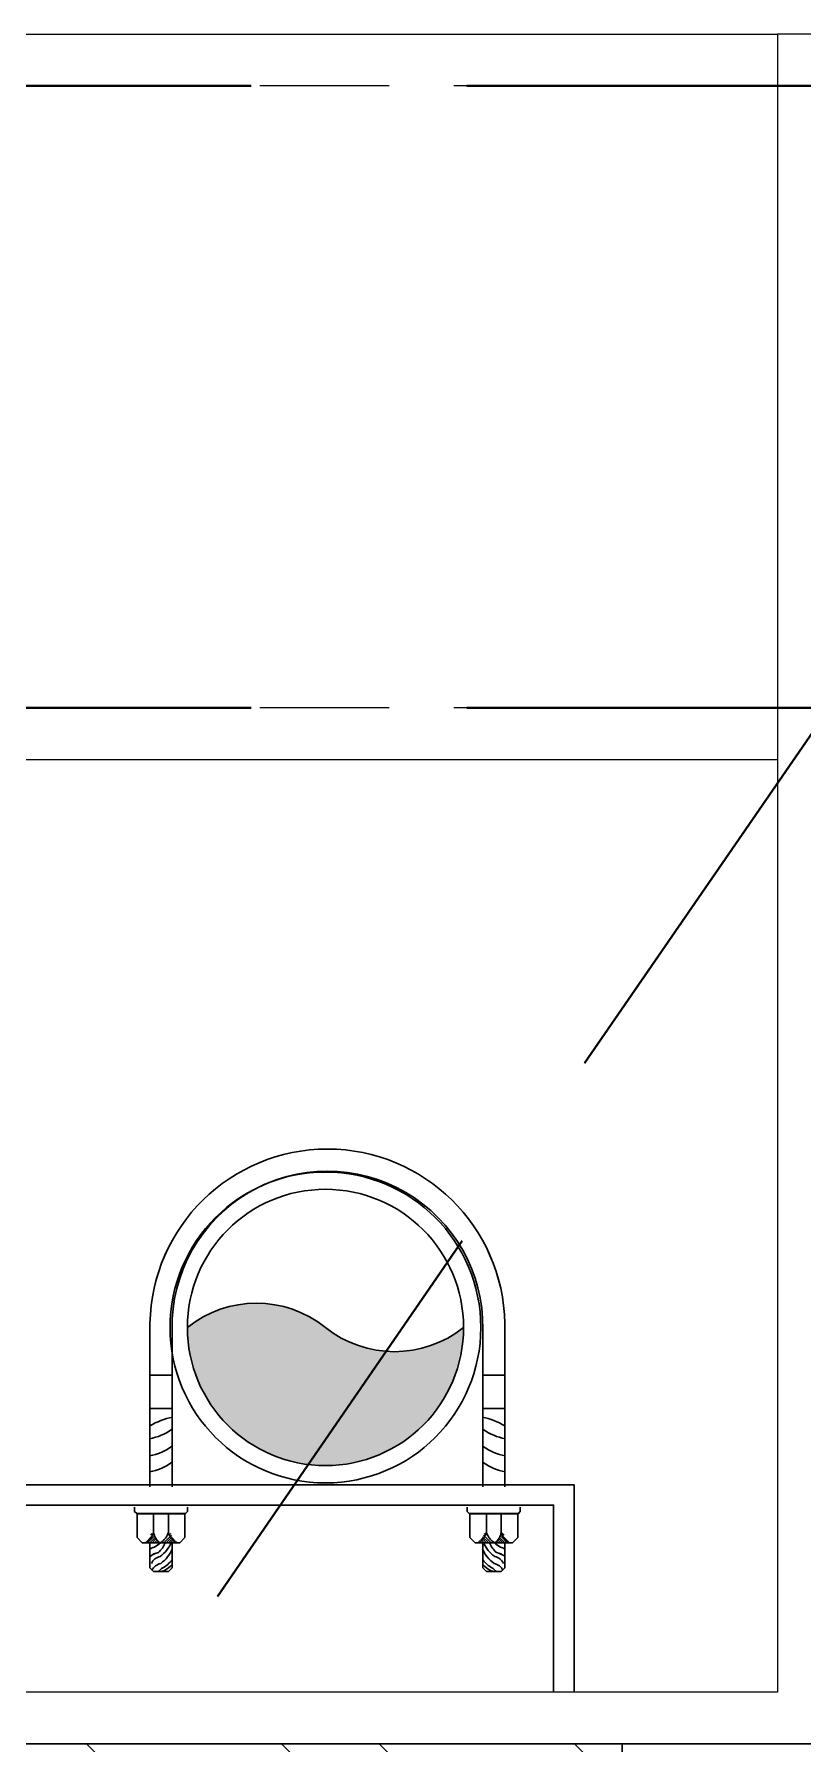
# Model space of a CAD drawing. Header units: inches. Extents: x -189347 to -188565, y -48525 to -47011.
# Drawn here: x -188731.22 to -188720.08, y -47372.37 to -47347.62 of the extents above; entities that cross this region are included whole.
import ezdxf

# ---------------------------------------------------------------- set-up
doc = ezdxf.new("R2010")
doc.units = ezdxf.units.IN
doc.header["$LTSCALE"] = 25
doc.header["$MEASUREMENT"] = 0
doc.linetypes.add('DASHED2', pattern=[0.375, 0.25, -0.125])
doc.layers.get('0').update_dxf_attribs({"lineweight": 0})
for name, color, linetype, lineweight in [('COLUMN', 1, 'Continuous', 30), ('CWS', 180, 'Continuous', 18), ('elevation', 6, 'Continuous', 9), ('hidden', 7, 'DASHED2', 5), ('PLASTER LINE', 1, 'Continuous', 5), ('PP--BEAM', 104, 'DASHED2', 40), ('PP-WALL', 7, 'Continuous', 30), ('sechatch', 8, 'Continuous', 0), ('SH - ANGLE SUPPORT', 7, 'Continuous', 30), ('SH- SWP', 1, 'Continuous', 15)]:
    doc.layers.add(name, color=color, linetype=linetype, lineweight=lineweight)

# ---------------------------------------------------------------- blocks, each defined once
blk = doc.blocks.new('*X11')
at = {"color": 0}
for p, q in [((113.6040440224238, 341.4692042597887), (113.7240518539459, 341.5892120913109)), ((113.7279130090329, 341.4162965511011), (114.3176786467903, 342.0060621888587)), ((113.8423566890578, 341.3539635358294), (114.318169125598, 341.8297759723697)), ((113.9481308900426, 341.2829610415177), (114.3186596044057, 341.6534897558808)), ((114.0456951115147, 341.2037485676931), (114.3191500832134, 341.4772035393918)), ((114.1352787081868, 341.1165554690687), (114.3196405620211, 341.3009173229029)), ((114.2169109186877, 341.0214109842728), (114.3201310408288, 341.1246311064139)), ((114.2904245531791, 340.9181479234677), (114.3206215196365, 340.948344889925))]:
    blk.add_line(p, q, dxfattribs=at)
blk = doc.blocks.new('swp')
at = {"layer": 'SH- SWP', "lineweight": 30}
h = blk.add_hatch(color=256, dxfattribs=at)
edge = h.paths.add_edge_path()
edge.add_ellipse((-188958.7646456869, -47122.30971005782), major_axis=(-1.131884257421873, -1.131884257421873), ratio=1, start_angle=186.3386170526238, end_angle=263.6613829461683)
edge.add_ellipse((-188957.7646456869, -47121.05978048204), major_axis=(1.414213562374951, -1.414213562374951), ratio=0.9999999999973742, start_angle=225.0000000015491, end_angle=405.0000000000753)
edge.add_ellipse((-188956.7646456869, -47119.80985090627), major_axis=(1.131884257421873, -1.131884257421873), ratio=1, start_angle=276.33861705314143, end_angle=353.66138294634084, ccw=False)
at = {"layer": 'SH - ANGLE SUPPORT'}
for p, q in [((-188960.3058235438, -47121.00095880224, -967.949206592016), (-188960.3058235437, -47123.36738671019, -967.949206592016)), ((-188960.3058235438, -47121.0010204016, -967.949206592016), (-188960.3058235438, -47123.36744830947, -967.949206592016)), ((-188955.1665579054, -47121.00095880224, -967.949206592016), (-188955.1665579055, -47123.36738671019, -967.949206592016)), ((-188955.1665579055, -47121.0010204016, -967.949206592016), (-188955.1665579055, -47123.36744830947, -967.949206592016)), ((-188959.9858235438, -47121.07673971012, -967.949206592016), (-188959.9858235438, -47123.36738671019, -967.949206592016)), ((-188959.9858235438, -47121.07680130948, -967.949206592016), (-188959.9858235438, -47123.36744830947, -967.949206592016)), ((-188955.4865579054, -47121.07673971012, -967.949206592016), (-188955.4865579054, -47123.36738671019, -967.949206592016)), ((-188955.4865579054, -47121.07680130948, -967.949206592016), (-188955.4865579054, -47123.36744830947, -967.949206592016)), ((-188960.3058235437, -47121.74960115671, -967.949206592016), (-188959.9858235438, -47121.74960115671, -967.949206592016)), ((-188960.3058235438, -47121.74960115671, -967.949206592016), (-188959.9858235438, -47121.74960115671, -967.949206592016)), ((-188960.3058235437, -47121.74966275608, -967.949206592016), (-188959.9858235438, -47121.74966275608, -967.949206592016)), ((-188960.3058235438, -47121.74966275608, -967.949206592016), (-188959.9858235438, -47121.74966275608, -967.949206592016)), ((-188955.1665579054, -47121.74960115671, -967.949206592016), (-188955.4865579054, -47121.74960115671, -967.949206592016)), ((-188955.1665579055, -47121.74966275608, -967.949206592016), (-188955.4865579054, -47121.74966275608, -967.949206592016)), ((-188959.976205301, -47122.23073078232, -967.949206592016), (-188960.296205301, -47122.23073078232, -967.949206592016)), ((-188959.976205301, -47122.23073078232, -967.949206592016), (-188960.296205301, -47122.23073078232, -967.949206592016)), ((-188959.976205301, -47122.23079238177, -967.949206592016), (-188960.296205301, -47122.23079238177, -967.949206592016)), ((-188959.9762053011, -47122.23079238177, -967.949206592016), (-188960.296205301, -47122.23079238177, -967.949206592016)), ((-188955.4961761482, -47122.23073078232, -967.949206592016), (-188955.1761761482, -47122.23073078232, -967.949206592016)), ((-188955.4961761482, -47122.23079238177, -967.949206592016), (-188955.1761761482, -47122.23079238177, -967.949206592016)), ((-188960.5294881825, -47123.66232684883, -967.949206592016), (-188960.5294881825, -47123.7227676136, -967.949206592016)), ((-188960.5294881824, -47123.6623884482, -967.949206592016), (-188960.5294881824, -47123.72282921299, -967.949206592016)), ((-188960.5294881825, -47123.7227676136, -967.949206592016), (-188960.4968016273, -47123.75545416883, -967.949206592016)), ((-188960.5294881824, -47123.72282921299, -967.949206592016), (-188960.4968016273, -47123.75551576819, -967.949206592016)), ((-188959.762158905, -47123.72276761371, -967.949206592016), (-188959.7997279746, -47123.76033668322, -967.949206592016)), ((-188959.7621589051, -47123.72282921299, -967.949206592016), (-188959.7997279746, -47123.76039828261, -967.949206592016)), ((-188959.762158905, -47123.66232684883, -967.949206592016), (-188959.762158905, -47123.72276761371, -967.949206592016)), ((-188959.7621589051, -47123.6623884482, -967.949206592016), (-188959.7621589051, -47123.72282921299, -967.949206592016)), ((-188955.7099927123, -47123.66232684883, -967.949206592016), (-188955.7099927123, -47123.72276761371, -967.949206592016)), ((-188955.7099927124, -47123.6623884482, -967.949206592016), (-188955.7099927124, -47123.72282921299, -967.949206592016)), ((-188955.7099927123, -47123.72276761371, -967.949206592016), (-188955.6724236428, -47123.76033668322, -967.949206592016)), ((-188955.7099927124, -47123.72282921299, -967.949206592016), (-188955.6724236429, -47123.76039828261, -967.949206592016)), ((-188954.942663435, -47123.7227676136, -967.949206592016), (-188954.9753499901, -47123.75545416883, -967.949206592016)), ((-188954.942663435, -47123.72282921299, -967.949206592016), (-188954.9753499901, -47123.75551576819, -967.949206592016)), ((-188954.942663435, -47123.66232684883, -967.949206592016), (-188954.942663435, -47123.7227676136, -967.949206592016)), ((-188954.942663435, -47123.6623884482, -967.949206592016), (-188954.942663435, -47123.72282921299, -967.949206592016)), ((-188959.7948454601, -47123.75545416883, -967.949206592016), (-188960.4968016273, -47123.75545416883, -967.949206592016)), ((-188959.7948454602, -47123.75551576819, -967.949206592016), (-188960.4968016273, -47123.75551576819, -967.949206592016)), ((-188960.4922372544, -47123.76033668322, -967.949206592016), (-188960.4922372544, -47124.10285181814, -967.949206592016)), ((-188960.4922372545, -47123.76039828261, -967.949206592016), (-188960.4922372545, -47124.10291341748, -967.949206592016)), ((-188960.2536083502, -47123.75545416883, -967.949206592016), (-188960.2536083502, -47124.02564460531, -967.949206592016)), ((-188960.2536083502, -47123.75551576819, -967.949206592016), (-188960.2536083502, -47124.0257062047, -967.949206592016)), ((-188960.0383574193, -47124.02622438822, -967.949206592016), (-188960.0383574193, -47123.75545416883, -967.949206592016)), ((-188960.0383574193, -47124.02628598761, -967.949206592016), (-188960.0383574193, -47123.75551576819, -967.949206592016)), ((-188959.7997279746, -47123.76033668322, -967.949206592016), (-188959.7997279746, -47124.10285181814, -967.949206592016)), ((-188959.7997279746, -47123.76039828261, -967.949206592016), (-188959.7997279746, -47124.10291341748, -967.949206592016)), ((-188955.6773061572, -47123.75545416883, -967.949206592016), (-188954.9753499901, -47123.75545416883, -967.949206592016)), ((-188955.6773061573, -47123.75551576819, -967.949206592016), (-188954.9753499901, -47123.75551576819, -967.949206592016)), ((-188955.6724236428, -47123.76033668322, -967.949206592016), (-188955.6724236428, -47124.10285181814, -967.949206592016)), ((-188955.6724236429, -47123.76039828261, -967.949206592016), (-188955.6724236429, -47124.10291341748, -967.949206592016)), ((-188955.4337941982, -47124.02622438822, -967.949206592016), (-188955.4337941982, -47123.75545416883, -967.949206592016)), ((-188955.4337941981, -47124.02628598761, -967.949206592016), (-188955.4337941981, -47123.75551576819, -967.949206592016)), ((-188955.2185432673, -47123.75545416883, -967.949206592016), (-188955.2185432673, -47124.02564460531, -967.949206592016)), ((-188955.2185432672, -47123.75551576819, -967.949206592016), (-188955.2185432672, -47124.0257062047, -967.949206592016)), ((-188954.9799143629, -47123.76033668322, -967.949206592016), (-188954.9799143629, -47124.10285181814, -967.949206592016)), ((-188954.979914363, -47123.76039828261, -967.949206592016), (-188954.979914363, -47124.10291341748, -967.949206592016)), ((-188960.4922372544, -47124.10285181814, -967.949206592016), (-188960.4177353984, -47124.17735367411, -967.949206592016)), ((-188960.4922372545, -47124.10291341748, -967.949206592016), (-188960.4177353985, -47124.1774152735, -967.949206592016)), ((-188959.8742298306, -47124.17735367411, -967.949206592016), (-188960.4177353984, -47124.17735367411, -967.949206592016)), ((-188959.8742298306, -47124.1774152735, -967.949206592016), (-188960.4177353985, -47124.1774152735, -967.949206592016)), ((-188960.3059826144, -47124.54101303493, -967.949206592016), (-188960.3059826144, -47124.17735367411, -967.949206592016)), ((-188960.3059826145, -47124.54107463427, -967.949206592016), (-188960.3059826145, -47124.1774152735, -967.949206592016)), ((-188959.9859826145, -47124.54097724173, -967.949206592016), (-188959.9859826145, -47124.17735367411, -967.949206592016)), ((-188959.9859826145, -47124.54103884101, -967.949206592016), (-188959.9859826145, -47124.1774152735, -967.949206592016)), ((-188959.7997279746, -47124.10285181814, -967.949206592016), (-188959.8742298306, -47124.17735367411, -967.949206592016)), ((-188959.7997279746, -47124.10291341748, -967.949206592016), (-188959.8742298306, -47124.1774152735, -967.949206592016)), ((-188955.6724236428, -47124.10285181814, -967.949206592016), (-188955.5979217868, -47124.17735367411, -967.949206592016)), ((-188955.6724236429, -47124.10291341748, -967.949206592016), (-188955.5979217868, -47124.1774152735, -967.949206592016)), ((-188955.5979217868, -47124.17735367411, -967.949206592016), (-188955.0544162189, -47124.17735367411, -967.949206592016)), ((-188955.5979217868, -47124.1774152735, -967.949206592016), (-188955.054416219, -47124.1774152735, -967.949206592016)), ((-188955.4861690029, -47124.54097724173, -967.949206592016), (-188955.4861690029, -47124.17735367411, -967.949206592016)), ((-188955.4861690029, -47124.54103884101, -967.949206592016), (-188955.4861690029, -47124.1774152735, -967.949206592016)), ((-188955.1661690029, -47124.54101303493, -967.949206592016), (-188955.1661690029, -47124.17735367411, -967.949206592016)), ((-188955.166169003, -47124.54107463427, -967.949206592016), (-188955.166169003, -47124.1774152735, -967.949206592016)), ((-188954.9799143629, -47124.10285181814, -967.949206592016), (-188955.0544162189, -47124.17735367411, -967.949206592016)), ((-188954.979914363, -47124.10291341748, -967.949206592016), (-188955.054416219, -47124.1774152735, -967.949206592016)), ((-188960.3060184077, -47124.54097724173, -967.949206592016), (-188960.2533956004, -47124.59360004903, -967.949206592016)), ((-188960.3060184077, -47124.54103884101, -967.949206592016), (-188960.2533956004, -47124.5936616484, -967.949206592016)), ((-188960.0386054218, -47124.59360004903, -967.949206592016), (-188960.2533956004, -47124.59360004903, -967.949206592016)), ((-188960.0386054219, -47124.5936616484, -967.949206592016), (-188960.2533956004, -47124.5936616484, -967.949206592016)), ((-188959.9859826145, -47124.54097724173, -967.949206592016), (-188960.0386054218, -47124.59360004903, -967.949206592016)), ((-188959.9859826145, -47124.54103884101, -967.949206592016), (-188960.0386054219, -47124.5936616484, -967.949206592016)), ((-188955.4861690029, -47124.54097724173, -967.949206592016), (-188955.4335461955, -47124.59360004903, -967.949206592016)), ((-188955.4861690029, -47124.54103884101, -967.949206592016), (-188955.4335461956, -47124.5936616484, -967.949206592016)), ((-188955.4335461955, -47124.59360004903, -967.949206592016), (-188955.218756017, -47124.59360004903, -967.949206592016)), ((-188955.4335461956, -47124.5936616484, -967.949206592016), (-188955.218756017, -47124.5936616484, -967.949206592016)), ((-188955.1661332096, -47124.54097724173, -967.949206592016), (-188955.218756017, -47124.59360004903, -967.949206592016)), ((-188955.1661332097, -47124.54103884101, -967.949206592016), (-188955.218756017, -47124.5936616484, -967.949206592016))]:
    blk.add_line(p, q, dxfattribs=at)
at = {"layer": 'SH - ANGLE SUPPORT', "lineweight": 30, "ltscale": 30}
for centre, radius, start, end in [((-188957.7361907245, -47121.04743988672, -967.949206592016), 2.570053173803593, 1.03628795968503, 178.963712040315), ((-188957.7361907246, -47121.0475014862, -967.949206592016), 2.570053173803593, 1.03628795969257, 178.9637120403074), ((-188957.7361907246, -47121.04738671312, -967.949206592016), 2.249999999973499, 359.1086964157475, 181.0351236707968), ((-188957.7361907247, -47121.04744831249, -967.949206592016), 2.249999999973499, 359.1086964157669, 181.0351236707817)]:
    blk.add_arc(centre, radius, start, end, dxfattribs=at)
at = {"layer": 'SH - ANGLE SUPPORT', "extrusion": (0, 0, -1)}
for centre, major_axis, ratio, start_param, end_param in [((-188959.7660234053, -47123.39463167352, -967.949206592016), (0.7483036439644577, -0.7483036439644576), 0.9999999996438159, 3.391710507990375, 3.7229632479952), ((-188959.7660234054, -47123.39463167352, -967.949206592016), (0.7483036439644577, -0.7483036439644576), 0.9999999996438159, 3.391710507990375, 3.7229632479952), ((-188959.7660234053, -47123.3946932728, -967.949206592016), (0.7483036439644577, -0.7483036439644576), 0.9999999996438159, 3.391710508013618, 3.722963248063821), ((-188959.7660234054, -47123.3946932728, -967.949206592016), (0.7483036439644577, -0.7483036439644576), 0.9999999996438159, 3.391710508013618, 3.722963248025734), ((-188960.4468390251, -47121.90446554011, -967.949206592016), (0.5499938548614107, -0.5499938548614107), 0.9999999996759106, 0.1632660788633934, 0.6092701062629294), ((-188960.4468390251, -47121.90446554011, -967.949206592016), (0.5499938548614107, -0.5499938548614107), 0.9999999996759106, 0.1632660788633934, 0.6092701062629294), ((-188960.4468390251, -47121.90452713938, -967.949206592016), (0.5499938548614107, -0.5499938548614107), 0.9999999996759106, 0.1632660789033545, 0.609270106295049), ((-188960.4468390252, -47121.90452713938, -967.949206592016), (0.5499938548614107, -0.5499938548614107), 0.9999999996759106, 0.1632660789433156, 0.6092701063457124), ((-188959.4377640972, -47123.31156215211, -967.949206592016), (0.6743739490639936, -0.6743739490639933), 0.9999995311078936, 3.304858807617673, 3.314800786566108), ((-188959.4377640974, -47123.31156215211, -967.949206592016), (0.6743739490639936, -0.6743739490639933), 0.9999995311078936, 3.304858807620154, 3.314800786596168), ((-188959.4377640973, -47123.31162375151, -967.949206592016), (0.6743739490639936, -0.6743739490639933), 0.9999995311078936, 3.304858807740596, 3.314800786694237), ((-188959.4377640973, -47123.31162375151, -967.949206592016), (0.6743739490639936, -0.6743739490639933), 0.9999995311078936, 3.304858807740596, 3.314800786694237), ((-188960.4468390251, -47122.15260376839, -967.949206592016), (0.5499938548614107, -0.5499938548614107), 0.9999999996759106, 0.1632660788633934, 0.6092701062629294), ((-188960.4468390251, -47122.15260376839, -967.949206592016), (0.5499938548614107, -0.5499938548614107), 0.9999999996759106, 0.1632660788633934, 0.6092701062629294), ((-188960.4468390251, -47122.15266536779, -967.949206592016), (0.5499938548614107, -0.5499938548614107), 0.9999999996759106, 0.1632660789003135, 0.6092701062843424), ((-188960.4468390252, -47122.15266536779, -967.949206592016), (0.5499938548614107, -0.5499938548614107), 0.9999999996759106, 0.1632660789003135, 0.6092701063150274), ((-188959.4377640972, -47123.55970038052, -967.949206592016), (0.6743742929851421, 0.6743742929851421), 0.9999995182274332, 4.875654981974916, 4.885596952011176), ((-188959.4377640974, -47123.55970038052, -967.949206592016), (0.6743742929851421, 0.6743742929851421), 0.9999995182274332, 4.875654981944805, 4.885596952079185), ((-188959.4377640973, -47123.55976197991, -967.949206592016), (0.6743742929851421, 0.6743742929851421), 0.9999995182274332, 4.875654981974916, 4.885596952011176), ((-188959.4377640973, -47123.55976197991, -967.949206592016), (0.6743742929851421, 0.6743742929851421), 0.9999995182274332, 4.875654981974916, 4.885596952011176), ((-188960.4468390251, -47122.38419913602, -967.949206592016), (0.5499938549968599, 0.5499938549968602), 0.9999999998192924, 1.734062405639007, 2.180066432908677), ((-188960.4468390251, -47122.38419913602, -967.949206592016), (0.5499938549968599, 0.5499938549968602), 0.9999999998192924, 1.734062405639007, 2.180066432908677), ((-188960.4468390251, -47122.3842607353, -967.949206592016), (0.5499938549968599, 0.5499938549968602), 0.9999999998192924, 1.734062405678968, 2.180066432825894), ((-188960.4468390252, -47122.3842607353, -967.949206592016), (0.5499938549968599, 0.5499938549968602), 0.9999999998192924, 1.734062405562126, 2.180066432764524), ((-188959.4377640972, -47123.79129574812, -967.949206592016), (0.6743742929851421, 0.6743742929851421), 0.9999995182274332, 4.875654981979875, 4.885596952016435), ((-188959.4377640974, -47123.79129574812, -967.949206592016), (0.6743742929851421, 0.6743742929851421), 0.9999995182274332, 4.875654981949765, 4.885596952081814), ((-188959.4377640973, -47123.79135734739, -967.949206592016), (0.6743742929851421, 0.6743742929851421), 0.9999995182274332, 4.875654981977395, 4.885596952041236), ((-188959.4377640973, -47123.79135734739, -967.949206592016), (0.6743742929851421, 0.6743742929851421), 0.9999995182274332, 4.875654981977395, 4.885596952041236), ((-188955.6831107505, -47123.95348806673, -967.949206592016), (0.1836427452739943, 0.1836427452739944), 0.9999999999368012, 1.061026314357026, 1.819612572189451), ((-188955.6831107505, -47123.95354966607, -967.949206592016), (0.1836427452739943, 0.1836427452739944), 0.9999999999368012, 1.061026314497972, 1.819612572325659), ((-188955.0590031926, -47124.00436458082, -967.949206592016), (0.3174102309503291, 0.3174102309503292), 0.9999999999057578, 2.957247137306495, 3.531377346248949), ((-188955.0590031927, -47124.00442618018, -967.949206592016), (0.3174102309503291, 0.3174102309503292), 0.9999999999057578, 2.957247137262742, 3.531377346129004), ((-188955.1832964342, -47123.95348806673, -967.949206592016), (0.1836427452988981, -0.1836427452988981), 0.9999999997967158, 1.317026384605051, 2.080566339216231), ((-188955.1832964343, -47123.95354966607, -967.949206592016), (0.1836427452988981, -0.1836427452988981), 0.9999999997967158, 1.317026384605051, 2.080566339319822), ((-188955.0571576472, -47124.04943386192, -967.949206592016), (0.2498462547944095, 0.2498462547944096), 0.9999999997529783, 3.071035399996657, 3.556541279240993), ((-188955.0571576472, -47124.04949546128, -967.949206592016), (0.2498462547944095, 0.2498462547944096), 0.9999999997529783, 3.071035399996657, 3.556541279278682), ((-188954.9661365103, -47123.80572951943, -967.949206592016), (0.3609602734330845, -0.3609602734330845), 0.9999999985248337, 1.329768372036687, 1.540798847705387), ((-188954.9661365104, -47123.80579111876, -967.949206592016), (0.3609602734330845, -0.3609602734330845), 0.9999999985248337, 1.329768372147417, 1.540798847878059), ((-188955.4397761233, -47123.99591065981, -967.949206592016), (0.1574100662167231, -0.1574100662167231), 0.9999999999492625, -0.6581166820825466, 0.1674448601498328), ((-188955.4397761233, -47123.9959722592, -967.949206592016), (0.1574100662167231, -0.1574100662167231), 0.9999999999492625, -0.658116682002583, 0.1674448601280432), ((-188955.276298653, -47124.47928326431, -967.949206592016), (0.1705916076496874, 0.1705916076496874), 0.999999999760294, 5.688778807222417, 5.971833700054205), ((-188955.2762986531, -47124.47934486371, -967.949206592016), (0.1705916076496874, 0.1705916076496874), 0.999999999760294, 5.6887788070725, 5.971833700054205), ((-188954.9690582983, -47123.95348806673, -967.949206592016), (0.1836427452739944, -0.1836427452739943), 0.9999999999368008, 1.321980081508954, 2.080566339232767), ((-188954.9690582983, -47123.95354966607, -967.949206592016), (0.1836427452739944, -0.1836427452739943), 0.9999999999368008, 1.32198008156326, 2.080566339221213), ((-188955.0657817707, -47124.10154468252, -967.949206592016), (0.32020012842279, 0.3202001284227902), 0.9999999999894763, 2.954778906577122, 3.562597790696368), ((-188955.0657817708, -47124.10160628197, -967.949206592016), (0.32020012842279, 0.3202001284227902), 0.9999999999894763, 2.954778906683788, 3.562597790614507), ((-188955.0884292144, -47124.105037228, -967.949206592016), (0.3609602731301515, -0.3609602731301514), 0.9999999993591624, 1.329768371843753, 1.678717008358492), ((-188955.0884292145, -47124.10509882739, -967.949206592016), (0.3609602731301515, -0.3609602731301514), 0.9999999993591624, 1.329768371843753, 1.678717008352351), ((-188955.1117361235, -47124.14390854482, -967.949206592016), (0.3609602733034912, -0.3609602733034912), 0.9999999989039782, 1.329768372031848, 1.608853964562355), ((-188955.1117361235, -47124.14397014421, -967.949206592016), (0.3609602733034912, -0.3609602733034912), 0.9999999989039782, 1.329768371962874, 1.608853964476897), ((-188955.364410119, -47124.66127218533, -967.949206592016), (0.1348098848379323, -0.1348098848379323), 0.9999999999832394, 4.157022774644297, 5.034816392460339), ((-188955.364410119, -47124.66133378472, -967.949206592016), (0.1348098848379323, -0.1348098848379323), 0.9999999999832394, 4.15702277477401, 5.034816392605128), ((-188955.3562999291, -47124.55963857102, -967.949206592016), (0.1344147606365146, 0.1344147606365146), 0.999999999943205, 5.728383428916015, 6.607487426836458), ((-188955.3562999291, -47124.55970017039, -967.949206592016), (0.1344147606365146, 0.1344147606365146), 0.999999999943205, 5.728383428494432, 6.607487426424862), ((-188955.334566092, -47124.55313844312, -967.949206592016), (0.1705916076887823, 0.1705916076887825), 0.9999999996600238, 5.688778807093536, 6.270402491376283), ((-188955.334566092, -47124.55320004249, -967.949206592016), (0.1705916076887823, 0.1705916076887825), 0.9999999996600238, 5.688778807161095, 6.270402491436597), ((-188955.4218982662, -47124.81746228973, -967.949206592016), (0.1705916081115296, -0.1705916081115296), 0.999999998305713, 4.117982481218434, 4.309006795710234), ((-188955.4218982663, -47124.8175238891, -967.949206592016), (0.1705916081115296, -0.1705916081115296), 0.999999998305713, 4.117982481368351, 4.309006795654756), ((-188955.3867217635, -47124.63547481725, -967.949206592016), (0.0704988428573968, 0.0704988428573968), 0.9999999987001688, 5.84502344743771, 6.635131608004279), ((-188955.3867217635, -47124.6355364167, -967.949206592016), (0.0704988428573968, 0.0704988428573968), 0.9999999987001688, 5.845023447561561, 6.635131607903649)]:
    blk.add_ellipse(centre, major_axis=major_axis, ratio=ratio, start_param=start_param, end_param=end_param, dxfattribs=at)
at = {"layer": 'SH - ANGLE SUPPORT'}
for centre, major_axis, ratio, start_param, end_param in [((-188955.7063580438, -47123.39463167352, -967.949206592016), (-0.7483036439644577, -0.7483036439644576), 0.9999999996438159, 3.391710508000295, 3.722963248052329), ((-188955.7063580439, -47123.3946932728, -967.949206592016), (-0.7483036439644577, -0.7483036439644576), 0.9999999996438159, 3.391710507986972, 3.722963248002751), ((-188956.0346173519, -47123.31156215211, -967.949206592016), (-0.6743739490639936, -0.6743739490639933), 0.9999995311078936, 3.3048588076678, 3.314800786634117), ((-188956.0346173519, -47123.31162375151, -967.949206592016), (-0.6743739490639936, -0.6743739490639933), 0.9999995311078936, 3.304858807697911, 3.314800786649147), ((-188955.0255424241, -47121.90446554011, -967.949206592016), (-0.5499938548614107, -0.5499938548614107), 0.9999999996759106, 0.1632660788603524, 0.609270106273636), ((-188955.0255424241, -47121.90452713938, -967.949206592016), (-0.5499938548614107, -0.5499938548614107), 0.9999999996759106, 0.1632660789218146, 0.609270106282908), ((-188956.0346173519, -47123.55970038052, -967.949206592016), (-0.6743742929851421, 0.6743742929851421), 0.9999995182274332, 4.87565498195986, 4.885596952011176), ((-188956.0346173519, -47123.55976197991, -967.949206592016), (-0.6743742929851421, 0.6743742929851421), 0.9999995182274332, 4.87565498195986, 4.885596952011176), ((-188955.0255424241, -47122.15260376839, -967.949206592016), (-0.5499938548614107, -0.5499938548614107), 0.9999999996759106, 0.1632660789094365, 0.609270106295049), ((-188955.0255424241, -47122.15266536779, -967.949206592016), (-0.5499938548614107, -0.5499938548614107), 0.9999999996759106, 0.1632660788911906, 0.6092701062001249), ((-188956.0346173519, -47123.79129574812, -967.949206592016), (-0.6743742929851421, 0.6743742929851421), 0.9999995182274332, 4.87565498196482, 4.885596952001405), ((-188956.0346173519, -47123.79135734739, -967.949206592016), (-0.6743742929851421, 0.6743742929851421), 0.9999995182274332, 4.875654981979875, 4.885596952016435), ((-188955.0255424241, -47122.38419913602, -967.949206592016), (-0.5499938549968599, 0.5499938549968602), 0.9999999998192924, 1.734062405635966, 2.180066432877992), ((-188955.0255424241, -47122.3842607353, -967.949206592016), (-0.5499938549968599, 0.5499938549968602), 0.9999999998192924, 1.734062405586668, 2.180066432779867), ((-188960.503093319, -47123.95348806673, -967.949206592016), (-0.1836427452739944, -0.1836427452739943), 0.9999999999368008, 1.321980081481358, 2.080566339232767), ((-188960.5030933191, -47123.95354966607, -967.949206592016), (-0.1836427452739944, -0.1836427452739943), 0.9999999999368008, 1.321980081508954, 2.080566339373712), ((-188960.1958529643, -47124.47928326431, -967.949206592016), (-0.1705916076496874, 0.1705916076496874), 0.999999999760294, 5.688778807473671, 5.971833700054205), ((-188960.1958529644, -47124.47934486371, -967.949206592016), (-0.1705916076496874, 0.1705916076496874), 0.999999999760294, 5.688778807373726, 5.971833700054205), ((-188960.0323754941, -47123.99591065981, -967.949206592016), (-0.1574100662167231, -0.1574100662167231), 0.9999999999492625, -0.6581166820425643, 0.1674448601280432), ((-188960.0323754941, -47123.9959722592, -967.949206592016), (-0.1574100662167231, -0.1574100662167231), 0.9999999999492625, -0.6581166818591688, 0.1674448604076515), ((-188960.506015107, -47123.80572951943, -967.949206592016), (-0.3609602734330845, -0.3609602734330845), 0.9999999985248337, 1.329768372036687, 1.540798847705387), ((-188960.5060151071, -47123.80579111876, -967.949206592016), (-0.3609602734330845, -0.3609602734330845), 0.9999999985248337, 1.329768372147417, 1.540798847760664), ((-188960.4149939702, -47124.04943386192, -967.949206592016), (-0.2498462547944095, 0.2498462547944096), 0.9999999997529783, 3.07103540007882, 3.556541279311888), ((-188960.4149939702, -47124.04949546128, -967.949206592016), (-0.2498462547944095, 0.2498462547944096), 0.9999999997529783, 3.071035400075917, 3.556541279295285), ((-188960.4131484249, -47124.00436458082, -967.949206592016), (-0.3174102309503291, 0.3174102309503292), 0.9999999999057578, 2.957247137408043, 3.531377346261267), ((-188960.4131484248, -47124.00442618018, -967.949206592016), (-0.3174102309503291, 0.3174102309503292), 0.9999999999057578, 2.957247137274627, 3.531377346261267), ((-188960.2888551831, -47123.95348806673, -967.949206592016), (-0.1836427452988981, -0.1836427452988981), 0.9999999997967158, 1.317026384374037, 2.0805663391731), ((-188960.2888551832, -47123.95354966607, -967.949206592016), (-0.1836427452988981, -0.1836427452988981), 0.9999999997967158, 1.317026384605051, 2.080566339243572), ((-188959.7890408669, -47123.95348806673, -967.949206592016), (-0.1836427452739943, 0.1836427452739944), 0.9999999999368012, 1.06102631441171, 1.819612572189451), ((-188959.7890408669, -47123.95354966607, -967.949206592016), (-0.1836427452739943, 0.1836427452739944), 0.9999999999368012, 1.061026314552656, 1.819612572298063), ((-188960.1375855254, -47124.55313844312, -967.949206592016), (-0.1705916076887824, 0.1705916076887824), 0.9999999996600238, 5.68877880722726, 6.270402491618308), ((-188960.1375855254, -47124.55320004249, -967.949206592016), (-0.1705916076887824, 0.1705916076887824), 0.9999999996600238, 5.688778807161095, 6.270402491376283), ((-188960.1158516883, -47124.55963857102, -967.949206592016), (-0.1344147606365146, 0.1344147606365146), 0.999999999943205, 5.728383428640154, 6.607487426642547), ((-188960.1158516883, -47124.55970017039, -967.949206592016), (-0.1344147606365146, 0.1344147606365146), 0.999999999943205, 5.72838342915155, 6.607487426812064), ((-188960.1077414984, -47124.66127218533, -967.949206592016), (-0.1348098848379323, -0.1348098848379323), 0.9999999999832394, 4.157022774693521, 5.034816392629314), ((-188960.1077414985, -47124.66133378472, -967.949206592016), (-0.1348098848379323, -0.1348098848379323), 0.9999999999832394, 4.15702277447434, 5.034816392484525), ((-188960.4063698466, -47124.10154468252, -967.949206592016), (-0.32020012842279, 0.3202001284227902), 0.9999999999894763, 2.954778906754643, 3.562597790696368), ((-188960.4063698467, -47124.10160628197, -967.949206592016), (-0.32020012842279, 0.3202001284227902), 0.9999999999894763, 2.954778906571153, 3.56259779059831), ((-188960.3837224029, -47124.105037228, -967.949206592016), (-0.3609602731301515, -0.3609602731301514), 0.9999999993591624, 1.329768371871435, 1.678717008386833), ((-188960.383722403, -47124.10509882739, -967.949206592016), (-0.3609602731301515, -0.3609602731301514), 0.9999999993591624, 1.329768371822875, 1.678717008392974), ((-188960.360415494, -47124.14390854482, -967.949206592016), (-0.3609602733034912, -0.3609602733034912), 0.9999999989039782, 1.329768372066336, 1.608853964560186), ((-188960.3604154939, -47124.14397014421, -967.949206592016), (-0.3609602733034912, -0.3609602733034912), 0.9999999989039782, 1.32976837183807, 1.608853964332298), ((-188960.0854298538, -47124.63547481725, -967.949206592016), (-0.0704988428573968, 0.0704988428573968), 0.9999999987001688, 5.845023447367468, 6.635131607766639), ((-188960.0854298539, -47124.6355364167, -967.949206592016), (-0.0704988428573968, 0.0704988428573968), 0.9999999987001688, 5.845023447367468, 6.635131608264364), ((-188960.0502533511, -47124.81746228973, -967.949206592016), (-0.1705916081115296, -0.1705916081115296), 0.999999998305713, 4.117982481619605, 4.309006796026848), ((-188960.0502533512, -47124.8175238891, -967.949206592016), (-0.1705916081115296, -0.1705916081115296), 0.999999998305713, 4.117982481352158, 4.309006795915894)]:
    blk.add_ellipse(centre, major_axis=major_axis, ratio=ratio, start_param=start_param, end_param=end_param, dxfattribs=at)
at = {"layer": 'SH- SWP', "lineweight": 30}
for radius in [2.25, 2]:
    blk.add_circle((-188957.7646456869, -47121.05978048204, -967.949206592016), radius, dxfattribs=at)
for centre, start, end in [((-188958.7646456869, -47122.30971005782, -967.949206592016), 51.33861705367175, 128.6613829463282), ((-188956.7646456869, -47119.80985090627, -967.949206592016), 231.3386170536718, 308.6613829463283)]:
    blk.add_arc(centre, 1.600726067880088, start, end, dxfattribs=at)
at = {"layer": 'SH - ANGLE SUPPORT', "extrusion": (0, 0, -1)}
for p, xscale, yscale, zscale, rotation in [((188896.6729534204, -47102.88456624403, 967.949206592016), 0.1862546400225255, 0.1862546400225255, -0.1862546400003328, 270), ((188896.6729534205, -47102.88462784339, 967.949206592016), 0.1862546400225255, 0.1862546400225255, -0.1862546400225255, 270), ((188896.4051932095, -47102.88514602691, 967.949206592016), 0.1862546400225255, 0.1862546400225255, -0.1862546400003328, 270), ((188896.4051932095, -47102.88520762627, 967.949206592016), 0.1862546400225255, 0.1862546400225255, -0.1862546400225255, 270), ((189019.0669584078, -47102.88514602691, 967.949206592016), -0.1862546400225255, 0.1862546399643179, -0.1862546400225255, 89.99999999999997), ((189019.0669584079, -47102.88520762627, 967.949206592016), -0.1862546400225255, 0.1862546400225255, -0.1862546400225255, 90), ((189018.7991981969, -47102.88456624403, 967.949206592016), -0.1862546400225255, 0.1862546399643179, -0.1862546400225255, 89.99999999999997), ((189018.799198197, -47102.88462784339, 967.949206592016), -0.1862546400225255, 0.1862546400225255, -0.1862546400225255, 90)]:
    blk.add_blockref('*X11', p, dxfattribs=dict(at, xscale=xscale, yscale=yscale, zscale=zscale, rotation=rotation))

msp = doc.modelspace()

# ---------------------------------------------------------------- hatches: boundary and pattern name
at = {"layer": 'sechatch', "ltscale": 30}
h = msp.add_hatch(dxfattribs=at)
h.set_pattern_fill('ANSI32,_O', color=256, scale=8, angle=270)
h.set_pattern_definition([(315, (-188979.5937044665, -47377.79706374477), (2.121320343559643, 2.121320343559641), []), (315, (-188979.5937044665, -47379.21127730476), (2.121320343559643, 2.121320343559641), [])])
h.paths.add_polyline_path([(-188970.1991238233, -47372.36745093927), (-188994.1991238233, -47372.36745093927), (-188994.1991238233, -47381.36745093927), (-188970.1991238233, -47381.36745093927)])
h.paths.add_polyline_path([(-188826.1991238233, -47372.36745093924), (-188850.1991238232, -47372.36745093924), (-188850.1991238232, -47381.36745093924), (-188826.1991238233, -47381.36745093924)])
h.paths.add_polyline_path([(-188817.1991238233, -47357.36745093924), (-188812.6991238234, -47357.36745093913), (-188812.6991238233, -47348.36745093913), (-188826.1991238233, -47348.36745093924), (-188826.1991238233, -47372.36745093924), (-188817.1991238233, -47372.36745093924)])
h.paths.add_polyline_path([(-188746.6991238233, -47348.36745093924), (-188760.1991238233, -47348.36745093924), (-188760.1991238233, -47357.36745093924), (-188755.6991238233, -47357.36745093924), (-188755.6991238233, -47381.36745093924), (-188722.6991238233, -47381.36745093927), (-188722.6991238233, -47372.36745093924), (-188746.6991238233, -47372.36745093924)])
h.paths.add_polyline_path([(-188710.6991238234, -47348.36745093924), (-188719.6991238233, -47348.36745093924), (-188719.6991238233, -47372.36745093924), (-188710.6991238234, -47372.36745093924)])
h.paths.add_polyline_path([(-188994.1991238233, -47348.36745093924), (-189231.1991238232, -47348.36745093924), (-189231.1991238232, -47372.36745093924), (-189222.1991238232, -47372.36745093924), (-189222.1991238232, -47357.36745093927), (-189105.1991238232, -47357.36745093924), (-189105.1991238232, -47418.86745093924), (-189121.6991238233, -47418.86745093924), (-189121.6991238232, -47423.36745093924), (-189105.1991238233, -47423.36745093927), (-189105.1991238232, -47528.36745093927), (-189100.6991238232, -47528.36745093927), (-189100.6991238232, -47469.86745093924), (-189073.6991238233, -47469.86745093924), (-189073.6991238233, -47465.36745093924), (-189100.6991238232, -47465.36745093924), (-189100.6991238232, -47357.36745093924), (-188998.6991238232, -47357.36745093924), (-188998.6991238232, -47372.36745093924), (-188994.1991238233, -47372.36745093924)])

# ---------------------------------------------------------------- linework, layer by layer
at = {"layer": 'COLUMN'}
msp.add_lwpolyline([(-188710.6991238233, -47396.36745093924), (-188710.6991238233, -47372.36745093924), (-188722.6991238233, -47372.36745093924), (-188722.6991238233, -47396.36745093924)], close=True, dxfattribs=at)
at = {"layer": 'elevation'}
for p, q in [((-188745.9491238233, -47347.61745093924), (-188720.4491238233, -47347.61745093924)), ((-188745.9491238233, -47358.11745093924), (-188720.4491238233, -47358.11745093924))]:
    msp.add_line(p, q, dxfattribs=at)
at = {"layer": 'hidden', "ltscale": 0.3}
for p, q in [((-188720.4491238233, -47348.36745093924), (-188745.9491238233, -47348.36745093924)), ((-188720.4491238233, -47357.36745093924), (-188745.9491238233, -47357.36745093924))]:
    msp.add_line(p, q, dxfattribs=at)
at = {"layer": 'PLASTER LINE', "ltscale": 30}
for p, q in [((-188706.6054125947, -47347.61745093924), (-188720.4491238233, -47347.61745093924)), ((-188720.4491238233, -47347.61745093924), (-188720.4491238233, -47371.61745093924)), ((-188720.4491238233, -47371.61745093924), (-188745.9491238233, -47371.61745093924))]:
    msp.add_line(p, q, dxfattribs=at)
at = {"layer": 'PP--BEAM'}
for p, q in [((-189231.1991238226, -47348.3674509393), (-188710.6991238227, -47348.36745093913)), ((-189231.1991238226, -47357.36745093929), (-188710.6991238227, -47357.36745093909))]:
    msp.add_line(p, q, dxfattribs=at)
msp.add_lwpolyline([(-188719.6991238227, -47357.36745093909), (-188763.3948498421, -47420.78951588038), (-188719.6991238215, -47484.86745093931)], dxfattribs=at)
at = {"layer": 'PP-WALL', "ltscale": 10}
for p, q in [((-188746.6991238233, -47372.36745093924), (-188722.6991238233, -47372.36745093924)), ((-188722.6991238233, -47372.36745093924), (-188719.6991238233, -47372.36745093924))]:
    msp.add_line(p, q, dxfattribs=at)
at = {"layer": 'SH - ANGLE SUPPORT'}
for points in [[(-188744.4436642918, -47371.61685609607), (-188744.4436627981, -47368.61744045797), (-188723.3982735484, -47368.61744045797), (-188723.3980945818, -47371.61745093925)], [(-188744.1487241533, -47371.61685624294), (-188744.1487228064, -47368.91238059657), (-188723.6931960928, -47368.91238059657), (-188723.6930347198, -47371.61746853404)]]:
    msp.add_lwpolyline(points, dxfattribs=at)

# ---------------------------------------------------------------- block references
at = {"layer": 'CWS', "ltscale": 30}
msp.add_blockref('swp', (230.7666617579525, -245.280220382032, 967.9492065944736), dxfattribs=at)

doc.saveas('drawing.dxf')
